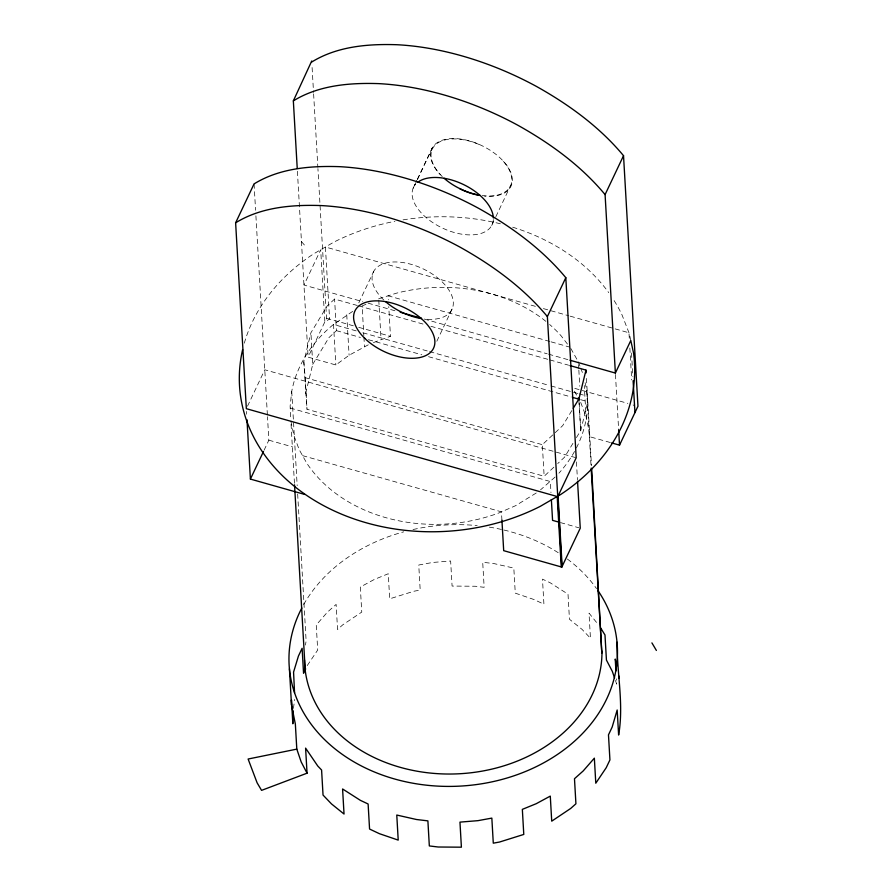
<?xml version="1.0" encoding="UTF-8"?>
<svg xmlns="http://www.w3.org/2000/svg" width="892" height="892" viewBox="0 0 892 892"><rect width="100%" height="100%" fill="white"/><g stroke="black" fill="none" stroke-linecap="round" stroke-linejoin="round"><path stroke-width="0.67" stroke-dasharray="4.46 3.34" d="M352.675 311.375L332.839 324.967A148.83 118.391 -3.3 0 0 291.74 391.32L290.123 406.183L290.792 419.731M293.412 708.415L294.683 699.462M553.854 467.196L544.153 476.261L307.004 409.25L303.815 361.762L310.907 332.772L327.141 306.023L334.578 299.065L357.313 305.488M305.633 393.35L312.735 364.349L310.907 332.772M576.444 437.593L580.759 430.468L587.415 403.296M247.53 406.172L264.779 369.779L576.199 457.774M264.088 450.226L268.838 440.18L267.488 416.709M368.285 344.814L349.095 355.25L335.849 364.973L308.119 357.135L326.561 318.232L317.931 168.644M358.796 302.856L373.715 271.369M413.119 188.257L416.742 180.608M417.278 179.47L432.207 147.983A43.496 24.173 25.4 0 0 440.525 174.888M493.354 219.588A43.496 24.173 25.4 0 1 446.134 229.69A43.496 24.173 25.4 0 1 413.765 186.885L416.943 180.563M417.545 179.314L433.01 146.678A43.496 24.173 25.4 0 1 475.235 142.787C486.921 147.28 497.948 154.26 505.842 164.095A43.496 24.173 25.4 0 1 484.501 196.106M436.835 341.223L452.3 308.587M491.693 225.486L495.316 217.838M495.863 216.7L510.781 185.213M312.735 364.349L328.958 337.6L336.407 330.653L334.578 299.065M571.817 410.621L562.707 425.629L542.325 444.684L544.153 476.261M572.932 443.357L564.524 457.217L557.734 463.561M307.238 665.588L317.697 650.034L316.247 624.969L327.409 612.157L336.117 604.408L337.566 629.462L342.784 624.813L361.762 612.09L360.312 587.025L374.35 579.443L388.254 573.757L389.704 598.822L413.877 591.24L420.199 590.08L418.749 565.015L432.642 562.462L450.638 561.001L452.088 586.066L475.269 586.245L484.155 587.315L482.706 562.25L494.123 563.621L513.825 568.092L515.275 593.147L534.052 599.558L543.919 604.207L542.481 579.142L550.152 582.755L568.014 594.172L569.453 619.238L581.974 629.317L590.448 638.193L589.01 613.127L597.629 623.764M555.125 477.03L540.519 489.864M536.237 493.008L515.52 505.719L498.94 512.933A148.83 118.391 -3.3 0 1 306.815 463.227L299.266 449.78L293.925 435.642L290.859 421.024L294.46 483.453M365.954 304.306L362.13 305.967L363.836 335.671M373.391 342.595L390.473 336.295L388.756 306.592M378.699 298.764L396.226 293.245A148.83 118.391 -3.3 0 1 546.718 322.023M535.367 306.335L325.424 247.006L329.583 319.091L324.844 321.845L320.696 249.76L303.96 285.05L362.765 301.674M543.395 308.599L568.806 315.779M570.144 316.158L628.971 332.783L629.295 338.324M549.762 341.469L388.143 295.798L388.377 299.846M551.1 341.848L569.798 347.133M368.117 303.18L397.52 311.486M424.246 319.046L547.209 353.79M548.547 354.169L568.594 359.833M358.651 305.867L424.179 324.387M430.858 326.282L548.535 359.532M549.873 359.911L568.594 365.196M326.561 318.232L353.41 325.825M358.707 327.319L390.473 336.295M574.783 388.377L627.834 403.374M356.198 330.887L333.519 324.476L335.849 364.973M362.877 332.772L428.26 351.247M429.598 351.626L549.695 385.556M551.033 385.935L577.715 393.483M579.053 393.851L587.059 396.115M336.407 330.653L360.424 337.444M368.429 339.707L421.827 354.793M428.495 356.677L571.304 397.029M580.647 399.672L587.326 401.556M610.362 442.543L589.389 436.623L589.121 431.171L586.055 416.553L584.271 385.5M303.815 361.762L305.175 377.662L542.325 444.684M290.223 408.034L550.331 481.535L550.966 492.629M268.838 440.18L292.453 446.859M560.477 522.589L578.941 527.808M302.555 455.634L501.449 511.841L501.928 520.159M479.015 144.437L476.495 143.422A43.496 24.173 25.4 0 0 435.92 144.37A43.496 24.173 25.4 0 0 440.537 174.72L442.265 176.605M503.434 161.43L504.928 163.203A43.496 24.173 25.4 0 1 482.282 195.571M301.451 241.609L305.298 246.014M567.457 344.078L561.191 335.927A148.83 118.391 -3.3 0 0 549.628 324.487M570.824 348.471L577.113 359.677M574.415 391.209L577.57 396.817M633.13 404.868L633.398 405.548M578.373 361.918L580.324 367.058M580.803 368.34L583.234 374.774M580.714 402.415L586.055 416.553M615.424 680.44L616.684 684.131L616.383 678.857M630.8 340.521L629.239 333.463L621.947 314.72A197.812 157.36 -3.3 0 0 613.25 299.221M585.119 382.701L586.791 390.663L591.084 466.761M631.514 352.998L632.874 376.569M629.852 348.036L631.692 379.914M615.458 374.439L618.647 429.888M586.457 378.42L591.496 465.713M578.529 364.616L578.763 368.664M578.841 370.013L579.778 386.214M579.176 403.006L580.759 430.468M578.897 400.452L580.647 430.658M576.433 461.922L577.47 479.863M378.777 300.113L381.04 339.272M363.914 337.02L364.46 346.475M346.754 314.753L349.095 355.25M312.1 67.524L313.538 92.456M313.616 93.85L317.853 167.261M297.404 171.253L308.119 357.135M305.175 377.662L307.004 409.25M291.74 391.32L297.181 485.649M297.66 493.978L306.134 641.014A148.83 118.391 -3.3 0 0 305.465 645.05M254.064 183.908L255.58 210.267M255.904 215.808L267.41 415.337M246.504 411.446L246.66 414.2M586.791 390.663L587.516 405.514A148.83 118.391 -3.3 0 1 576.377 448.007M574.537 451.463A148.83 118.391 -3.3 0 1 558.905 473.206M303.715 604.497A164.362 130.745 -3.3 0 1 403.753 531.833M413.018 529.536A164.362 130.745 -3.3 0 1 477.198 525.6M489.373 527.15A164.362 130.745 -3.3 0 1 502.653 529.725M503.969 530.038A164.362 130.745 -3.3 0 1 558.593 552.951M567.357 559.039A164.362 130.745 -3.3 0 1 596.536 588.586M244.308 343.164A197.812 157.36 -3.3 0 1 313.415 253.986L333.731 242.189A197.812 157.36 -3.3 0 1 394.922 221.305M403.039 219.867A197.812 157.36 -3.3 0 1 501.059 223.948M512.677 227.204A197.812 157.36 -3.3 0 1 608.745 292.643M414.568 185.581A43.496 24.173 25.4 0 1 415.527 184.376M383.772 299.991A43.496 24.173 25.4 0 1 388.644 262.438A43.496 24.173 25.4 0 1 448.62 289.588A43.496 24.173 25.4 0 1 426.231 319.202"/><path stroke-width="1.34" d="M293.044 710.969L292.844 723.791L291.483 700.053M569.932 365.575L585.977 370.113L578.941 398.891L573.221 408.313M591.652 468.49L601.81 652.989L591.162 468.144M297.237 168.488L293.345 100.885L311.721 61.002M242.624 349.664A197.812 157.36 -3.3 0 0 325.011 506.377A197.812 157.36 -3.3 0 0 540.273 506.344L557.188 496.521L246.337 408.681L235.622 222.81L254.064 183.908C279.397 168.265 310.305 165.678 339.417 166.659A206.855 114.956 25.4 0 1 478.736 208.394C511.216 226.557 541.923 248.901 565.807 277.68L576.199 457.774L558.08 496.008L562.138 566.409L561.246 566.922L557.188 496.521L560.589 494.547A197.812 157.36 -3.3 0 0 633.51 352.853L630.8 340.521L615.38 373.057L569.932 360.212M304.796 494.458L250.407 479.082L263.486 451.475M305.666 668.911L303.559 673.337L302.12 648.283L298.441 656.033L293.568 672.1L294.561 692.906M615.38 373.057L605.088 194.601L623.53 155.699C599.647 126.943 568.951 104.609 536.493 86.457A206.855 114.956 25.4 0 0 397.174 44.734C368.05 43.73 337.131 46.328 311.787 61.983M501.928 520.159L503.69 550.665L561.815 567.089L547.376 316.582L565.807 277.68M561.815 567.089L580.257 528.187L577.548 481.245M611.667 442.923L619.527 445.141L637.97 406.239L623.53 155.699M293.345 100.885C318.678 85.231 349.608 82.644 378.721 83.625A206.855 114.956 25.4 0 1 518.051 125.359C550.509 143.512 581.205 165.845 605.088 194.601M235.622 222.81C260.966 207.167 291.862 204.58 320.975 205.561A206.855 114.956 25.4 0 1 460.305 247.296C492.774 265.459 523.481 287.804 547.376 316.582M617.019 642.207C616.885 673.103 623.999 704.357 618.624 735.064L617.175 710.01L612.157 727.103L608.478 734.852L609.927 759.917L606.248 767.666L595.789 783.221L594.351 758.167L583.178 770.967L574.481 778.727L575.92 803.792L570.702 808.442L551.724 821.164L550.286 796.099L536.248 803.692L522.344 809.367L523.782 834.433L499.609 842.015L493.287 843.174L491.838 818.109L477.945 820.662L459.96 822.123L461.398 847.188L438.217 847.01L429.331 845.939L427.892 820.874L416.464 819.503L396.773 815.043L398.211 840.108L379.435 833.697L369.567 829.047L368.117 803.993L360.435 800.38L342.584 788.963L344.033 814.028L331.512 803.937L323.038 795.062L321.588 770.008L317.73 765.972L305.599 748.12L307.049 773.186L261.568 790.368L257.108 782.808L248.11 759.025L296.802 749.124L295.352 724.059L291.506 704.892L289.421 668.866M400.196 312.245L421.582 318.288M572.642 397.408L579.321 399.293M559.161 522.221L552.572 520.359L551.367 499.565M602.2 651.383L601.922 655.207A148.83 118.391 -3.3 0 1 452.233 774.011A148.83 118.391 -3.3 0 1 304.495 659.924M459.603 188.535L461.833 189.717A43.496 24.173 25.4 0 0 479.562 195.426M600.717 628.035L604.988 635.004L606.437 660.069L612.313 671.341L614.577 677.976M651.918 642.887L656.378 650.446M578.194 397.932L579.454 400.173M307.049 773.186L301.173 761.913L296.802 749.124M616.885 665.633L615.235 659.065L615.926 670.94M618.635 675.601L619.093 678.232M633.108 380.728L634.948 412.606M618.647 429.888L619.527 445.141M585.977 370.113L586.144 372.878M294.538 484.835L305.254 670.717M246.984 419.719L250.407 479.082M291.428 699.964L291.506 704.892M598.064 590.772A164.362 130.745 -3.3 0 1 460.852 786.064A164.362 130.745 -3.3 0 1 301.808 608.009M417.869 182.202A43.496 24.173 25.4 0 1 463.071 184.332A43.496 24.173 25.4 0 1 493.365 217.971M479.807 195.203A43.496 24.173 25.4 0 1 444.116 178.3M421.325 318.589A43.496 24.173 25.4 0 1 385.623 301.674M364.739 338.324A43.496 24.173 25.4 0 0 433.211 348.872A43.496 24.173 25.4 0 0 384.787 301.507A43.496 24.173 25.4 0 0 364.739 338.324"/></g></svg>
